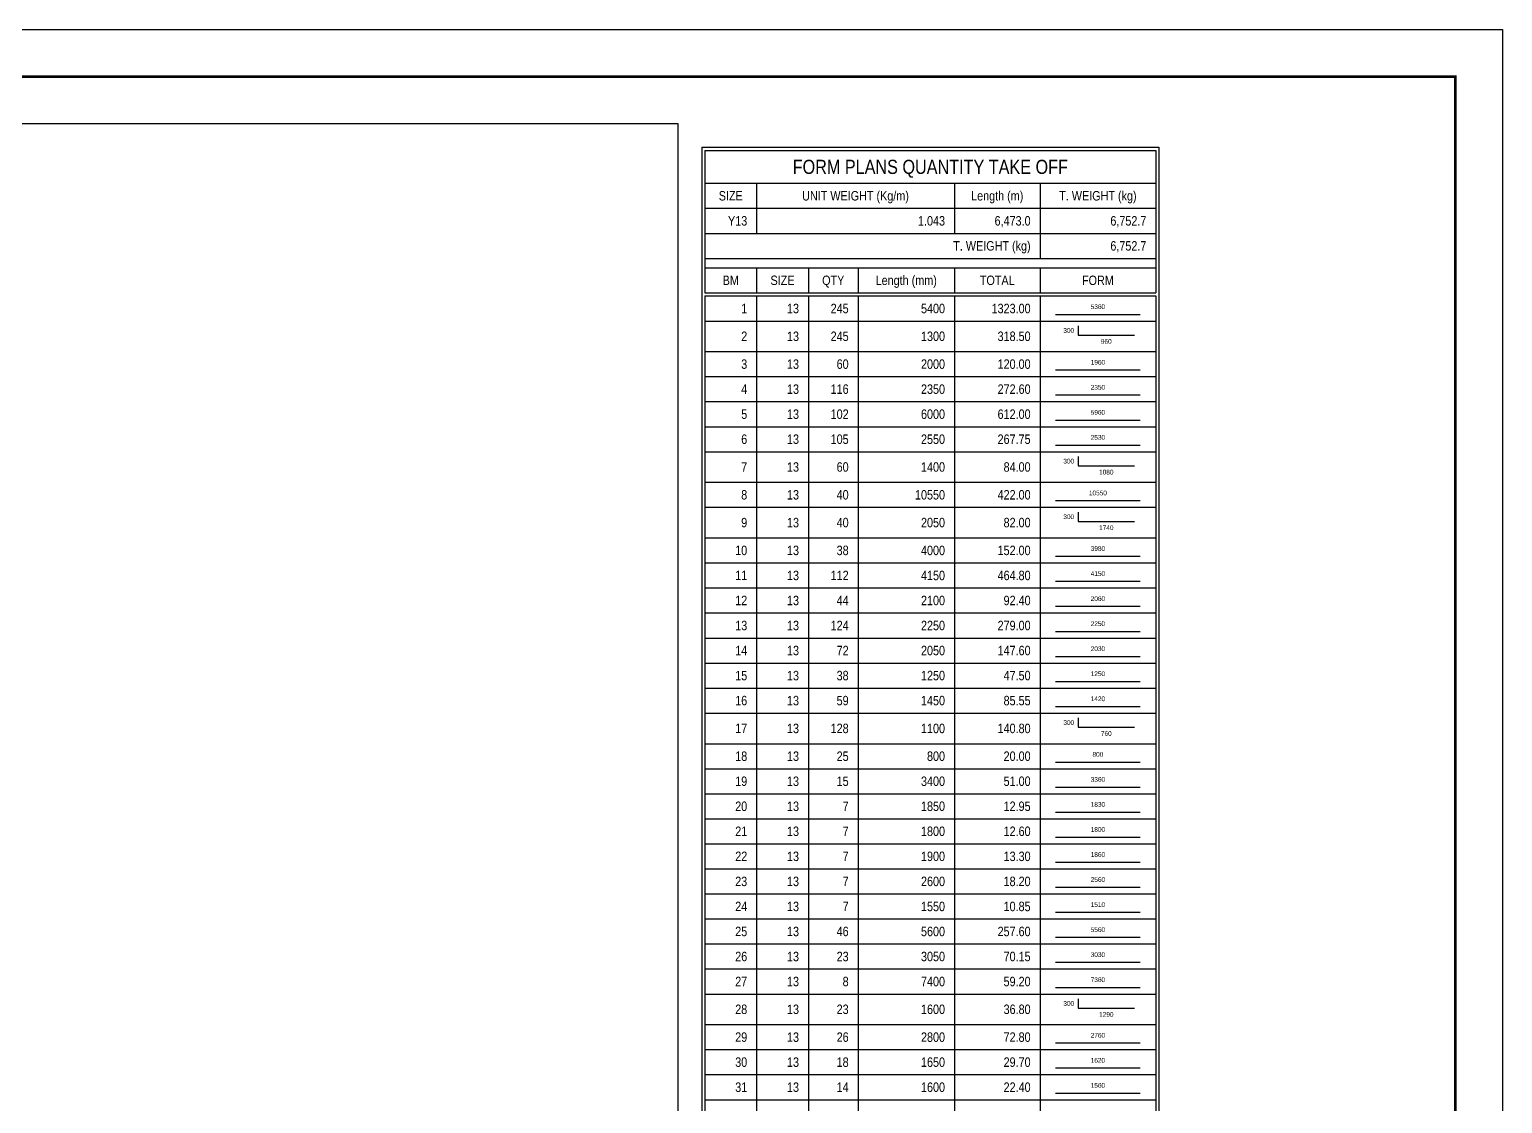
# Model space of a CAD drawing. Extents: x 0 to 206258, y -403073 to 0.
# Drawn here: x 180321 to 195955, y -23042 to -11647 of the extents above; entities that cross this region are included whole.
import ezdxf
from ezdxf.enums import TextEntityAlignment as Align

# ---------------------------------------------------------------- set-up
doc = ezdxf.new("R2010")
doc.units = 0
doc.header["$LTSCALE"] = 1000
for name, color, linetype in [('Quantity Table Header', 1, 'Continuous'), ('Quantity Table Title', 1, 'Continuous'), ('Section Small Text', 5, 'Continuous'), ('SHEETSUMMARY-50', 1, 'Continuous'), ('SheetView', 40, 'Continuous'), ('SheetViewOut', 231, 'Continuous')]:
    doc.layers.add(name, color=color, linetype=linetype)
for name, color, linetype, true_color in [('Quantity Table Line', 171, 'Continuous', 0xaaaaff), ('Quantity Table Rebar Line', 112, 'Continuous', 0x00bd5e), ('Quantity Table Text', 8, 'Continuous', 0x414141)]:
    doc.layers.add(name, color=color, linetype=linetype, true_color=true_color)
doc.styles.add('Quantity Table Header', font='ARIALN.TTF', dxfattribs={"height": 100})
doc.styles.add('Quantity Table Text', font='ARIALN.TTF', dxfattribs={"height": 100})
doc.styles.add('Quantity Table Title', font='ARIALN.TTF', dxfattribs={"height": 150})
doc.styles.add('Section Small Text', font='ARIALN.TTF', dxfattribs={"height": 50})

msp = doc.modelspace()

# ---------------------------------------------------------------- linework, layer by layer
at = {"layer": 'Quantity Table Line', "transparency": 33554687}
for points in [[(187455.305, -12896.707), (192307.908, -12896.707)], [(187455.305, -12896.707), (187455.305, -29230.298)], [(187488.638, -12930.04), (192274.575, -12930.04)], [(187488.638, -12930.04), (187488.638, -13278.477)], [(192274.575, -12930.04), (192274.575, -13278.477)], [(192307.908, -12896.707), (192307.908, -29230.298)], [(187488.638, -13278.477), (192274.575, -13278.477)], [(187488.638, -13278.477), (188038.356, -13278.477)], [(187488.638, -13278.477), (187488.638, -13544.102)], [(188038.356, -13278.477), (188038.356, -13544.102)], [(188038.356, -13278.477), (190137.639, -13278.477)], [(188038.356, -13278.477), (188038.356, -13544.102)], [(190137.639, -13278.477), (190137.639, -13544.102)], [(190137.639, -13278.477), (191046.016, -13278.477)], [(190137.639, -13278.477), (190137.639, -13544.102)], [(191046.016, -13278.477), (191046.016, -13544.102)], [(191046.016, -13278.477), (192274.575, -13278.477)], [(191046.016, -13278.477), (191046.016, -13544.102)], [(192274.575, -13278.477), (192274.575, -13544.102)], [(187488.638, -13544.102), (188038.356, -13544.102)], [(187488.638, -13544.102), (188038.356, -13544.102)], [(187488.638, -13544.102), (187488.638, -13809.727)], [(188038.356, -13544.102), (190137.639, -13544.102)], [(188038.356, -13544.102), (188038.356, -13809.727)], [(188038.356, -13544.102), (190137.639, -13544.102)], [(188038.356, -13544.102), (188038.356, -13809.727)], [(190137.639, -13544.102), (191046.016, -13544.102)], [(190137.639, -13544.102), (190137.639, -13809.727)], [(190137.639, -13544.102), (191046.016, -13544.102)], [(190137.639, -13544.102), (190137.639, -13809.727)], [(191046.016, -13544.102), (192274.575, -13544.102)], [(191046.016, -13544.102), (191046.016, -13809.727)], [(191046.016, -13544.102), (192274.575, -13544.102)], [(191046.016, -13544.102), (191046.016, -13809.727)], [(192274.575, -13544.102), (192274.575, -13809.727)], [(187488.638, -13809.727), (188038.356, -13809.727)], [(187488.638, -13809.727), (191046.016, -13809.727)], [(187488.638, -13809.727), (187488.638, -14075.352)], [(188038.356, -13809.727), (190137.639, -13809.727)], [(190137.639, -13809.727), (191046.016, -13809.727)], [(191046.016, -13809.727), (192274.575, -13809.727)], [(191046.016, -13809.727), (191046.016, -14075.352)], [(191046.016, -13809.727), (192274.575, -13809.727)], [(191046.016, -13809.727), (191046.016, -14075.352)], [(192274.575, -13809.727), (192274.575, -14075.352)], [(187488.638, -14075.352), (191046.016, -14075.352)], [(187488.638, -14075.352), (192274.575, -14075.352)], [(187488.638, -14075.352), (187488.638, -14175.352)], [(187488.638, -14175.352), (192274.575, -14175.352)], [(187488.638, -14175.352), (188038.356, -14175.352)], [(187488.638, -14175.352), (187488.638, -14440.977)], [(188038.356, -14175.352), (188038.356, -14440.977)], [(188038.356, -14175.352), (188588.074, -14175.352)], [(188038.356, -14175.352), (188038.356, -14440.977)], [(188588.074, -14175.352), (188588.074, -14440.977)], [(188588.074, -14175.352), (189114.875, -14175.352)], [(188588.074, -14175.352), (188588.074, -14440.977)], [(189114.875, -14175.352), (189114.875, -14440.977)], [(189114.875, -14175.352), (190137.639, -14175.352)], [(189114.875, -14175.352), (189114.875, -14440.977)], [(190137.639, -14175.352), (190137.639, -14440.977)], [(190137.639, -14175.352), (191046.016, -14175.352)], [(190137.639, -14175.352), (190137.639, -14440.977)], [(191046.016, -14075.352), (192274.575, -14075.352)], [(191046.016, -14175.352), (191046.016, -14440.977)], [(191046.016, -14175.352), (192274.575, -14175.352)], [(191046.016, -14175.352), (191046.016, -14440.977)], [(192274.575, -14075.352), (192274.575, -14175.352)], [(192274.575, -14175.352), (192274.575, -14440.977)], [(187488.638, -14440.977), (188038.356, -14440.977)], [(187488.638, -14474.311), (188038.356, -14474.311)], [(187488.638, -14474.311), (187488.638, -14739.935)], [(188038.356, -14440.977), (188588.074, -14440.977)], [(188038.356, -14474.311), (188038.356, -14739.935)], [(188038.356, -14474.311), (188588.074, -14474.311)], [(188038.356, -14474.311), (188038.356, -14739.935)], [(188588.074, -14440.977), (189114.875, -14440.977)], [(188588.074, -14474.311), (188588.074, -14739.935)], [(188588.074, -14474.311), (189114.875, -14474.311)], [(188588.074, -14474.311), (188588.074, -14739.935)], [(189114.875, -14440.977), (190137.639, -14440.977)], [(189114.875, -14474.311), (189114.875, -14739.935)], [(189114.875, -14474.311), (190137.639, -14474.311)], [(189114.875, -14474.311), (189114.875, -14739.935)], [(190137.639, -14440.977), (191046.016, -14440.977)], [(190137.639, -14474.311), (190137.639, -14739.935)], [(190137.639, -14474.311), (191046.016, -14474.311)], [(190137.639, -14474.311), (190137.639, -14739.935)], [(191046.016, -14440.977), (192274.575, -14440.977)], [(191046.016, -14474.311), (191046.016, -14739.935)], [(191046.016, -14474.311), (192274.575, -14474.311)], [(191046.016, -14474.311), (191046.016, -14739.935)], [(192274.575, -14474.311), (192274.575, -14739.935)], [(187488.638, -14739.935), (188038.356, -14739.935)], [(187488.638, -14739.935), (188038.356, -14739.935)], [(187488.638, -14739.935), (187488.638, -15064.154)], [(188038.356, -14739.935), (188588.074, -14739.935)], [(188038.356, -14739.935), (188038.356, -15064.154)], [(188038.356, -14739.935), (188588.074, -14739.935)], [(188038.356, -14739.935), (188038.356, -15064.154)], [(188588.074, -14739.935), (189114.875, -14739.935)], [(188588.074, -14739.935), (188588.074, -15064.154)], [(188588.074, -14739.935), (189114.875, -14739.935)], [(188588.074, -14739.935), (188588.074, -15064.154)], [(189114.875, -14739.935), (190137.639, -14739.935)], [(189114.875, -14739.935), (189114.875, -15064.154)], [(189114.875, -14739.935), (190137.639, -14739.935)], [(189114.875, -14739.935), (189114.875, -15064.154)], [(190137.639, -14739.935), (191046.016, -14739.935)], [(190137.639, -14739.935), (190137.639, -15064.154)], [(190137.639, -14739.935), (191046.016, -14739.935)], [(190137.639, -14739.935), (190137.639, -15064.154)], [(191046.016, -14739.935), (192274.575, -14739.935)], [(191046.016, -14739.935), (191046.016, -15064.154)], [(191046.016, -14739.935), (192274.575, -14739.935)], [(191046.016, -14739.935), (191046.016, -15064.154)], [(192274.575, -14739.935), (192274.575, -15064.154)], [(187488.638, -15064.154), (188038.356, -15064.154)], [(187488.638, -15064.154), (188038.356, -15064.154)], [(187488.638, -15064.154), (187488.638, -15329.779)], [(188038.356, -15064.154), (188588.074, -15064.154)], [(188038.356, -15064.154), (188038.356, -15329.779)], [(188038.356, -15064.154), (188588.074, -15064.154)], [(188038.356, -15064.154), (188038.356, -15329.779)], [(188588.074, -15064.154), (189114.875, -15064.154)], [(188588.074, -15064.154), (188588.074, -15329.779)], [(188588.074, -15064.154), (189114.875, -15064.154)], [(188588.074, -15064.154), (188588.074, -15329.779)], [(189114.875, -15064.154), (190137.639, -15064.154)], [(189114.875, -15064.154), (189114.875, -15329.779)], [(189114.875, -15064.154), (190137.639, -15064.154)], [(189114.875, -15064.154), (189114.875, -15329.779)], [(190137.639, -15064.154), (191046.016, -15064.154)], [(190137.639, -15064.154), (190137.639, -15329.779)], [(190137.639, -15064.154), (191046.016, -15064.154)], [(190137.639, -15064.154), (190137.639, -15329.779)], [(191046.016, -15064.154), (192274.575, -15064.154)], [(191046.016, -15064.154), (191046.016, -15329.779)], [(191046.016, -15064.154), (192274.575, -15064.154)], [(191046.016, -15064.154), (191046.016, -15329.779)], [(192274.575, -15064.154), (192274.575, -15329.779)], [(187488.638, -15329.779), (188038.356, -15329.779)], [(187488.638, -15329.779), (188038.356, -15329.779)], [(187488.638, -15329.779), (187488.638, -15595.404)], [(188038.356, -15329.779), (188588.074, -15329.779)], [(188038.356, -15329.779), (188038.356, -15595.404)], [(188038.356, -15329.779), (188588.074, -15329.779)], [(188038.356, -15329.779), (188038.356, -15595.404)], [(188588.074, -15329.779), (189114.875, -15329.779)], [(188588.074, -15329.779), (188588.074, -15595.404)], [(188588.074, -15329.779), (189114.875, -15329.779)], [(188588.074, -15329.779), (188588.074, -15595.404)], [(189114.875, -15329.779), (190137.639, -15329.779)], [(189114.875, -15329.779), (189114.875, -15595.404)], [(189114.875, -15329.779), (190137.639, -15329.779)], [(189114.875, -15329.779), (189114.875, -15595.404)], [(190137.639, -15329.779), (191046.016, -15329.779)], [(190137.639, -15329.779), (190137.639, -15595.404)], [(190137.639, -15329.779), (191046.016, -15329.779)], [(190137.639, -15329.779), (190137.639, -15595.404)], [(191046.016, -15329.779), (192274.575, -15329.779)], [(191046.016, -15329.779), (191046.016, -15595.404)], [(191046.016, -15329.779), (192274.575, -15329.779)], [(191046.016, -15329.779), (191046.016, -15595.404)], [(192274.575, -15329.779), (192274.575, -15595.404)], [(187488.638, -15595.404), (188038.356, -15595.404)], [(187488.638, -15595.404), (188038.356, -15595.404)], [(187488.638, -15595.404), (187488.638, -15861.029)], [(188038.356, -15595.404), (188588.074, -15595.404)], [(188038.356, -15595.404), (188038.356, -15861.029)], [(188038.356, -15595.404), (188588.074, -15595.404)], [(188038.356, -15595.404), (188038.356, -15861.029)], [(188588.074, -15595.404), (189114.875, -15595.404)], [(188588.074, -15595.404), (188588.074, -15861.029)], [(188588.074, -15595.404), (189114.875, -15595.404)], [(188588.074, -15595.404), (188588.074, -15861.029)], [(189114.875, -15595.404), (190137.639, -15595.404)], [(189114.875, -15595.404), (189114.875, -15861.029)], [(189114.875, -15595.404), (190137.639, -15595.404)], [(189114.875, -15595.404), (189114.875, -15861.029)], [(190137.639, -15595.404), (191046.016, -15595.404)], [(190137.639, -15595.404), (190137.639, -15861.029)], [(190137.639, -15595.404), (191046.016, -15595.404)], [(190137.639, -15595.404), (190137.639, -15861.029)], [(191046.016, -15595.404), (192274.575, -15595.404)], [(191046.016, -15595.404), (191046.016, -15861.029)], [(191046.016, -15595.404), (192274.575, -15595.404)], [(191046.016, -15595.404), (191046.016, -15861.029)], [(192274.575, -15595.404), (192274.575, -15861.029)], [(187488.638, -15861.029), (188038.356, -15861.029)], [(187488.638, -15861.029), (188038.356, -15861.029)], [(187488.638, -15861.029), (187488.638, -16126.654)], [(188038.356, -15861.029), (188588.074, -15861.029)], [(188038.356, -15861.029), (188038.356, -16126.654)], [(188038.356, -15861.029), (188588.074, -15861.029)], [(188038.356, -15861.029), (188038.356, -16126.654)], [(188588.074, -15861.029), (189114.875, -15861.029)], [(188588.074, -15861.029), (188588.074, -16126.654)], [(188588.074, -15861.029), (189114.875, -15861.029)], [(188588.074, -15861.029), (188588.074, -16126.654)], [(189114.875, -15861.029), (190137.639, -15861.029)], [(189114.875, -15861.029), (189114.875, -16126.654)], [(189114.875, -15861.029), (190137.639, -15861.029)], [(189114.875, -15861.029), (189114.875, -16126.654)], [(190137.639, -15861.029), (191046.016, -15861.029)], [(190137.639, -15861.029), (190137.639, -16126.654)], [(190137.639, -15861.029), (191046.016, -15861.029)], [(190137.639, -15861.029), (190137.639, -16126.654)], [(191046.016, -15861.029), (192274.575, -15861.029)], [(191046.016, -15861.029), (191046.016, -16126.654)], [(191046.016, -15861.029), (192274.575, -15861.029)], [(191046.016, -15861.029), (191046.016, -16126.654)], [(192274.575, -15861.029), (192274.575, -16126.654)], [(187488.638, -16126.654), (188038.356, -16126.654)], [(187488.638, -16126.654), (188038.356, -16126.654)], [(187488.638, -16126.654), (187488.638, -16450.873)], [(188038.356, -16126.654), (188588.074, -16126.654)], [(188038.356, -16126.654), (188038.356, -16450.873)], [(188038.356, -16126.654), (188588.074, -16126.654)], [(188038.356, -16126.654), (188038.356, -16450.873)], [(188588.074, -16126.654), (189114.875, -16126.654)], [(188588.074, -16126.654), (188588.074, -16450.873)], [(188588.074, -16126.654), (189114.875, -16126.654)], [(188588.074, -16126.654), (188588.074, -16450.873)], [(189114.875, -16126.654), (190137.639, -16126.654)], [(189114.875, -16126.654), (189114.875, -16450.873)], [(189114.875, -16126.654), (190137.639, -16126.654)], [(189114.875, -16126.654), (189114.875, -16450.873)], [(190137.639, -16126.654), (191046.016, -16126.654)], [(190137.639, -16126.654), (190137.639, -16450.873)], [(190137.639, -16126.654), (191046.016, -16126.654)], [(190137.639, -16126.654), (190137.639, -16450.873)], [(191046.016, -16126.654), (192274.575, -16126.654)], [(191046.016, -16126.654), (191046.016, -16450.873)], [(191046.016, -16126.654), (192274.575, -16126.654)], [(191046.016, -16126.654), (191046.016, -16450.873)], [(192274.575, -16126.654), (192274.575, -16450.873)], [(187488.638, -16450.873), (188038.356, -16450.873)], [(187488.638, -16450.873), (188038.356, -16450.873)], [(187488.638, -16450.873), (187488.638, -16716.498)], [(188038.356, -16450.873), (188588.074, -16450.873)], [(188038.356, -16450.873), (188038.356, -16716.498)], [(188038.356, -16450.873), (188588.074, -16450.873)], [(188038.356, -16450.873), (188038.356, -16716.498)], [(188588.074, -16450.873), (189114.875, -16450.873)], [(188588.074, -16450.873), (188588.074, -16716.498)], [(188588.074, -16450.873), (189114.875, -16450.873)], [(188588.074, -16450.873), (188588.074, -16716.498)], [(189114.875, -16450.873), (190137.639, -16450.873)], [(189114.875, -16450.873), (189114.875, -16716.498)], [(189114.875, -16450.873), (190137.639, -16450.873)], [(189114.875, -16450.873), (189114.875, -16716.498)], [(190137.639, -16450.873), (191046.016, -16450.873)], [(190137.639, -16450.873), (190137.639, -16716.498)], [(190137.639, -16450.873), (191046.016, -16450.873)], [(190137.639, -16450.873), (190137.639, -16716.498)], [(191046.016, -16450.873), (192274.575, -16450.873)], [(191046.016, -16450.873), (191046.016, -16716.498)], [(191046.016, -16450.873), (192274.575, -16450.873)], [(191046.016, -16450.873), (191046.016, -16716.498)], [(192274.575, -16450.873), (192274.575, -16716.498)], [(187488.638, -16716.498), (188038.356, -16716.498)], [(187488.638, -16716.498), (188038.356, -16716.498)], [(187488.638, -16716.498), (187488.638, -17040.716)], [(188038.356, -16716.498), (188588.074, -16716.498)], [(188038.356, -16716.498), (188038.356, -17040.716)], [(188038.356, -16716.498), (188588.074, -16716.498)], [(188038.356, -16716.498), (188038.356, -17040.716)], [(188588.074, -16716.498), (189114.875, -16716.498)], [(188588.074, -16716.498), (188588.074, -17040.716)], [(188588.074, -16716.498), (189114.875, -16716.498)], [(188588.074, -16716.498), (188588.074, -17040.716)], [(189114.875, -16716.498), (190137.639, -16716.498)], [(189114.875, -16716.498), (189114.875, -17040.716)], [(189114.875, -16716.498), (190137.639, -16716.498)], [(189114.875, -16716.498), (189114.875, -17040.716)], [(190137.639, -16716.498), (191046.016, -16716.498)], [(190137.639, -16716.498), (190137.639, -17040.716)], [(190137.639, -16716.498), (191046.016, -16716.498)], [(190137.639, -16716.498), (190137.639, -17040.716)], [(191046.016, -16716.498), (192274.575, -16716.498)], [(191046.016, -16716.498), (191046.016, -17040.716)], [(191046.016, -16716.498), (192274.575, -16716.498)], [(191046.016, -16716.498), (191046.016, -17040.716)], [(192274.575, -16716.498), (192274.575, -17040.716)], [(187488.638, -17040.716), (188038.356, -17040.716)], [(187488.638, -17040.716), (188038.356, -17040.716)], [(187488.638, -17040.716), (187488.638, -17306.341)], [(188038.356, -17040.716), (188588.074, -17040.716)], [(188038.356, -17040.716), (188038.356, -17306.341)], [(188038.356, -17040.716), (188588.074, -17040.716)], [(188038.356, -17040.716), (188038.356, -17306.341)], [(188588.074, -17040.716), (189114.875, -17040.716)], [(188588.074, -17040.716), (188588.074, -17306.341)], [(188588.074, -17040.716), (189114.875, -17040.716)], [(188588.074, -17040.716), (188588.074, -17306.341)], [(189114.875, -17040.716), (190137.639, -17040.716)], [(189114.875, -17040.716), (189114.875, -17306.341)], [(189114.875, -17040.716), (190137.639, -17040.716)], [(189114.875, -17040.716), (189114.875, -17306.341)], [(190137.639, -17040.716), (191046.016, -17040.716)], [(190137.639, -17040.716), (190137.639, -17306.341)], [(190137.639, -17040.716), (191046.016, -17040.716)], [(190137.639, -17040.716), (190137.639, -17306.341)], [(191046.016, -17040.716), (192274.575, -17040.716)], [(191046.016, -17040.716), (191046.016, -17306.341)], [(191046.016, -17040.716), (192274.575, -17040.716)], [(191046.016, -17040.716), (191046.016, -17306.341)], [(192274.575, -17040.716), (192274.575, -17306.341)], [(187488.638, -17306.341), (188038.356, -17306.341)], [(187488.638, -17306.341), (188038.356, -17306.341)], [(187488.638, -17306.341), (187488.638, -17571.966)], [(188038.356, -17306.341), (188588.074, -17306.341)], [(188038.356, -17306.341), (188038.356, -17571.966)], [(188038.356, -17306.341), (188588.074, -17306.341)], [(188038.356, -17306.341), (188038.356, -17571.966)], [(188588.074, -17306.341), (189114.875, -17306.341)], [(188588.074, -17306.341), (188588.074, -17571.966)], [(188588.074, -17306.341), (189114.875, -17306.341)], [(188588.074, -17306.341), (188588.074, -17571.966)], [(189114.875, -17306.341), (190137.639, -17306.341)], [(189114.875, -17306.341), (189114.875, -17571.966)], [(189114.875, -17306.341), (190137.639, -17306.341)], [(189114.875, -17306.341), (189114.875, -17571.966)], [(190137.639, -17306.341), (191046.016, -17306.341)], [(190137.639, -17306.341), (190137.639, -17571.966)], [(190137.639, -17306.341), (191046.016, -17306.341)], [(190137.639, -17306.341), (190137.639, -17571.966)], [(191046.016, -17306.341), (192274.575, -17306.341)], [(191046.016, -17306.341), (191046.016, -17571.966)], [(191046.016, -17306.341), (192274.575, -17306.341)], [(191046.016, -17306.341), (191046.016, -17571.966)], [(192274.575, -17306.341), (192274.575, -17571.966)], [(187488.638, -17571.966), (188038.356, -17571.966)], [(187488.638, -17571.966), (188038.356, -17571.966)], [(187488.638, -17571.966), (187488.638, -17837.591)], [(188038.356, -17571.966), (188588.074, -17571.966)], [(188038.356, -17571.966), (188038.356, -17837.591)], [(188038.356, -17571.966), (188588.074, -17571.966)], [(188038.356, -17571.966), (188038.356, -17837.591)], [(188588.074, -17571.966), (189114.875, -17571.966)], [(188588.074, -17571.966), (188588.074, -17837.591)], [(188588.074, -17571.966), (189114.875, -17571.966)], [(188588.074, -17571.966), (188588.074, -17837.591)], [(189114.875, -17571.966), (190137.639, -17571.966)], [(189114.875, -17571.966), (189114.875, -17837.591)], [(189114.875, -17571.966), (190137.639, -17571.966)], [(189114.875, -17571.966), (189114.875, -17837.591)], [(190137.639, -17571.966), (191046.016, -17571.966)], [(190137.639, -17571.966), (190137.639, -17837.591)], [(190137.639, -17571.966), (191046.016, -17571.966)], [(190137.639, -17571.966), (190137.639, -17837.591)], [(191046.016, -17571.966), (192274.575, -17571.966)], [(191046.016, -17571.966), (191046.016, -17837.591)], [(191046.016, -17571.966), (192274.575, -17571.966)], [(191046.016, -17571.966), (191046.016, -17837.591)], [(192274.575, -17571.966), (192274.575, -17837.591)], [(187488.638, -17837.591), (188038.356, -17837.591)], [(187488.638, -17837.591), (188038.356, -17837.591)], [(187488.638, -17837.591), (187488.638, -18103.216)], [(188038.356, -17837.591), (188588.074, -17837.591)], [(188038.356, -17837.591), (188038.356, -18103.216)], [(188038.356, -17837.591), (188588.074, -17837.591)], [(188038.356, -17837.591), (188038.356, -18103.216)], [(188588.074, -17837.591), (189114.875, -17837.591)], [(188588.074, -17837.591), (188588.074, -18103.216)], [(188588.074, -17837.591), (189114.875, -17837.591)], [(188588.074, -17837.591), (188588.074, -18103.216)], [(189114.875, -17837.591), (190137.639, -17837.591)], [(189114.875, -17837.591), (189114.875, -18103.216)], [(189114.875, -17837.591), (190137.639, -17837.591)], [(189114.875, -17837.591), (189114.875, -18103.216)], [(190137.639, -17837.591), (191046.016, -17837.591)], [(190137.639, -17837.591), (190137.639, -18103.216)], [(190137.639, -17837.591), (191046.016, -17837.591)], [(190137.639, -17837.591), (190137.639, -18103.216)], [(191046.016, -17837.591), (192274.575, -17837.591)], [(191046.016, -17837.591), (191046.016, -18103.216)], [(191046.016, -17837.591), (192274.575, -17837.591)], [(191046.016, -17837.591), (191046.016, -18103.216)], [(192274.575, -17837.591), (192274.575, -18103.216)], [(187488.638, -18103.216), (188038.356, -18103.216)], [(187488.638, -18103.216), (188038.356, -18103.216)], [(187488.638, -18103.216), (187488.638, -18368.841)], [(188038.356, -18103.216), (188588.074, -18103.216)], [(188038.356, -18103.216), (188038.356, -18368.841)], [(188038.356, -18103.216), (188588.074, -18103.216)], [(188038.356, -18103.216), (188038.356, -18368.841)], [(188588.074, -18103.216), (189114.875, -18103.216)], [(188588.074, -18103.216), (188588.074, -18368.841)], [(188588.074, -18103.216), (189114.875, -18103.216)], [(188588.074, -18103.216), (188588.074, -18368.841)], [(189114.875, -18103.216), (190137.639, -18103.216)], [(189114.875, -18103.216), (189114.875, -18368.841)], [(189114.875, -18103.216), (190137.639, -18103.216)], [(189114.875, -18103.216), (189114.875, -18368.841)], [(190137.639, -18103.216), (191046.016, -18103.216)], [(190137.639, -18103.216), (190137.639, -18368.841)], [(190137.639, -18103.216), (191046.016, -18103.216)], [(190137.639, -18103.216), (190137.639, -18368.841)], [(191046.016, -18103.216), (192274.575, -18103.216)], [(191046.016, -18103.216), (191046.016, -18368.841)], [(191046.016, -18103.216), (192274.575, -18103.216)], [(191046.016, -18103.216), (191046.016, -18368.841)], [(192274.575, -18103.216), (192274.575, -18368.841)], [(187488.638, -18368.841), (188038.356, -18368.841)], [(187488.638, -18368.841), (188038.356, -18368.841)], [(187488.638, -18368.841), (187488.638, -18634.466)], [(188038.356, -18368.841), (188588.074, -18368.841)], [(188038.356, -18368.841), (188038.356, -18634.466)], [(188038.356, -18368.841), (188588.074, -18368.841)], [(188038.356, -18368.841), (188038.356, -18634.466)], [(188588.074, -18368.841), (189114.875, -18368.841)], [(188588.074, -18368.841), (188588.074, -18634.466)], [(188588.074, -18368.841), (189114.875, -18368.841)], [(188588.074, -18368.841), (188588.074, -18634.466)], [(189114.875, -18368.841), (190137.639, -18368.841)], [(189114.875, -18368.841), (189114.875, -18634.466)], [(189114.875, -18368.841), (190137.639, -18368.841)], [(189114.875, -18368.841), (189114.875, -18634.466)], [(190137.639, -18368.841), (191046.016, -18368.841)], [(190137.639, -18368.841), (190137.639, -18634.466)], [(190137.639, -18368.841), (191046.016, -18368.841)], [(190137.639, -18368.841), (190137.639, -18634.466)], [(191046.016, -18368.841), (192274.575, -18368.841)], [(191046.016, -18368.841), (191046.016, -18634.466)], [(191046.016, -18368.841), (192274.575, -18368.841)], [(191046.016, -18368.841), (191046.016, -18634.466)], [(192274.575, -18368.841), (192274.575, -18634.466)], [(187488.638, -18634.466), (188038.356, -18634.466)], [(187488.638, -18634.466), (188038.356, -18634.466)], [(187488.638, -18634.466), (187488.638, -18900.091)], [(188038.356, -18634.466), (188588.074, -18634.466)], [(188038.356, -18634.466), (188038.356, -18900.091)], [(188038.356, -18634.466), (188588.074, -18634.466)], [(188038.356, -18634.466), (188038.356, -18900.091)], [(188588.074, -18634.466), (189114.875, -18634.466)], [(188588.074, -18634.466), (188588.074, -18900.091)], [(188588.074, -18634.466), (189114.875, -18634.466)], [(188588.074, -18634.466), (188588.074, -18900.091)], [(189114.875, -18634.466), (190137.639, -18634.466)], [(189114.875, -18634.466), (189114.875, -18900.091)], [(189114.875, -18634.466), (190137.639, -18634.466)], [(189114.875, -18634.466), (189114.875, -18900.091)], [(190137.639, -18634.466), (191046.016, -18634.466)], [(190137.639, -18634.466), (190137.639, -18900.091)], [(190137.639, -18634.466), (191046.016, -18634.466)], [(190137.639, -18634.466), (190137.639, -18900.091)], [(191046.016, -18634.466), (192274.575, -18634.466)], [(191046.016, -18634.466), (191046.016, -18900.091)], [(191046.016, -18634.466), (192274.575, -18634.466)], [(191046.016, -18634.466), (191046.016, -18900.091)], [(192274.575, -18634.466), (192274.575, -18900.091)], [(187488.638, -18900.091), (188038.356, -18900.091)], [(187488.638, -18900.091), (188038.356, -18900.091)], [(187488.638, -18900.091), (187488.638, -19224.31)], [(188038.356, -18900.091), (188588.074, -18900.091)], [(188038.356, -18900.091), (188038.356, -19224.31)], [(188038.356, -18900.091), (188588.074, -18900.091)], [(188038.356, -18900.091), (188038.356, -19224.31)], [(188588.074, -18900.091), (189114.875, -18900.091)], [(188588.074, -18900.091), (188588.074, -19224.31)], [(188588.074, -18900.091), (189114.875, -18900.091)], [(188588.074, -18900.091), (188588.074, -19224.31)], [(189114.875, -18900.091), (190137.639, -18900.091)], [(189114.875, -18900.091), (189114.875, -19224.31)], [(189114.875, -18900.091), (190137.639, -18900.091)], [(189114.875, -18900.091), (189114.875, -19224.31)], [(190137.639, -18900.091), (191046.016, -18900.091)], [(190137.639, -18900.091), (190137.639, -19224.31)], [(190137.639, -18900.091), (191046.016, -18900.091)], [(190137.639, -18900.091), (190137.639, -19224.31)], [(191046.016, -18900.091), (192274.575, -18900.091)], [(191046.016, -18900.091), (191046.016, -19224.31)], [(191046.016, -18900.091), (192274.575, -18900.091)], [(191046.016, -18900.091), (191046.016, -19224.31)], [(192274.575, -18900.091), (192274.575, -19224.31)], [(187488.638, -19224.31), (188038.356, -19224.31)], [(187488.638, -19224.31), (188038.356, -19224.31)], [(187488.638, -19224.31), (187488.638, -19489.935)], [(188038.356, -19224.31), (188588.074, -19224.31)], [(188038.356, -19224.31), (188038.356, -19489.935)], [(188038.356, -19224.31), (188588.074, -19224.31)], [(188038.356, -19224.31), (188038.356, -19489.935)], [(188588.074, -19224.31), (189114.875, -19224.31)], [(188588.074, -19224.31), (188588.074, -19489.935)], [(188588.074, -19224.31), (189114.875, -19224.31)], [(188588.074, -19224.31), (188588.074, -19489.935)], [(189114.875, -19224.31), (190137.639, -19224.31)], [(189114.875, -19224.31), (189114.875, -19489.935)], [(189114.875, -19224.31), (190137.639, -19224.31)], [(189114.875, -19224.31), (189114.875, -19489.935)], [(190137.639, -19224.31), (191046.016, -19224.31)], [(190137.639, -19224.31), (190137.639, -19489.935)], [(190137.639, -19224.31), (191046.016, -19224.31)], [(190137.639, -19224.31), (190137.639, -19489.935)], [(191046.016, -19224.31), (192274.575, -19224.31)], [(191046.016, -19224.31), (191046.016, -19489.935)], [(191046.016, -19224.31), (192274.575, -19224.31)], [(191046.016, -19224.31), (191046.016, -19489.935)], [(192274.575, -19224.31), (192274.575, -19489.935)], [(187488.638, -19489.935), (188038.356, -19489.935)], [(187488.638, -19489.935), (188038.356, -19489.935)], [(187488.638, -19489.935), (187488.638, -19755.56)], [(188038.356, -19489.935), (188588.074, -19489.935)], [(188038.356, -19489.935), (188038.356, -19755.56)], [(188038.356, -19489.935), (188588.074, -19489.935)], [(188038.356, -19489.935), (188038.356, -19755.56)], [(188588.074, -19489.935), (189114.875, -19489.935)], [(188588.074, -19489.935), (188588.074, -19755.56)], [(188588.074, -19489.935), (189114.875, -19489.935)], [(188588.074, -19489.935), (188588.074, -19755.56)], [(189114.875, -19489.935), (190137.639, -19489.935)], [(189114.875, -19489.935), (189114.875, -19755.56)], [(189114.875, -19489.935), (190137.639, -19489.935)], [(189114.875, -19489.935), (189114.875, -19755.56)], [(190137.639, -19489.935), (191046.016, -19489.935)], [(190137.639, -19489.935), (190137.639, -19755.56)], [(190137.639, -19489.935), (191046.016, -19489.935)], [(190137.639, -19489.935), (190137.639, -19755.56)], [(191046.016, -19489.935), (192274.575, -19489.935)], [(191046.016, -19489.935), (191046.016, -19755.56)], [(191046.016, -19489.935), (192274.575, -19489.935)], [(191046.016, -19489.935), (191046.016, -19755.56)], [(192274.575, -19489.935), (192274.575, -19755.56)], [(187488.638, -19755.56), (188038.356, -19755.56)], [(187488.638, -19755.56), (188038.356, -19755.56)], [(187488.638, -19755.56), (187488.638, -20021.185)], [(188038.356, -19755.56), (188588.074, -19755.56)], [(188038.356, -19755.56), (188038.356, -20021.185)], [(188038.356, -19755.56), (188588.074, -19755.56)], [(188038.356, -19755.56), (188038.356, -20021.185)], [(188588.074, -19755.56), (189114.875, -19755.56)], [(188588.074, -19755.56), (188588.074, -20021.185)], [(188588.074, -19755.56), (189114.875, -19755.56)], [(188588.074, -19755.56), (188588.074, -20021.185)], [(189114.875, -19755.56), (190137.639, -19755.56)], [(189114.875, -19755.56), (189114.875, -20021.185)], [(189114.875, -19755.56), (190137.639, -19755.56)], [(189114.875, -19755.56), (189114.875, -20021.185)], [(190137.639, -19755.56), (191046.016, -19755.56)], [(190137.639, -19755.56), (190137.639, -20021.185)], [(190137.639, -19755.56), (191046.016, -19755.56)], [(190137.639, -19755.56), (190137.639, -20021.185)], [(191046.016, -19755.56), (192274.575, -19755.56)], [(191046.016, -19755.56), (191046.016, -20021.185)], [(191046.016, -19755.56), (192274.575, -19755.56)], [(191046.016, -19755.56), (191046.016, -20021.185)], [(192274.575, -19755.56), (192274.575, -20021.185)], [(187488.638, -20021.185), (188038.356, -20021.185)], [(187488.638, -20021.185), (188038.356, -20021.185)], [(187488.638, -20021.185), (187488.638, -20286.81)], [(188038.356, -20021.185), (188588.074, -20021.185)], [(188038.356, -20021.185), (188038.356, -20286.81)], [(188038.356, -20021.185), (188588.074, -20021.185)], [(188038.356, -20021.185), (188038.356, -20286.81)], [(188588.074, -20021.185), (189114.875, -20021.185)], [(188588.074, -20021.185), (188588.074, -20286.81)], [(188588.074, -20021.185), (189114.875, -20021.185)], [(188588.074, -20021.185), (188588.074, -20286.81)], [(189114.875, -20021.185), (190137.639, -20021.185)], [(189114.875, -20021.185), (189114.875, -20286.81)], [(189114.875, -20021.185), (190137.639, -20021.185)], [(189114.875, -20021.185), (189114.875, -20286.81)], [(190137.639, -20021.185), (191046.016, -20021.185)], [(190137.639, -20021.185), (190137.639, -20286.81)], [(190137.639, -20021.185), (191046.016, -20021.185)], [(190137.639, -20021.185), (190137.639, -20286.81)], [(191046.016, -20021.185), (192274.575, -20021.185)], [(191046.016, -20021.185), (191046.016, -20286.81)], [(191046.016, -20021.185), (192274.575, -20021.185)], [(191046.016, -20021.185), (191046.016, -20286.81)], [(192274.575, -20021.185), (192274.575, -20286.81)], [(187488.638, -20286.81), (188038.356, -20286.81)], [(187488.638, -20286.81), (188038.356, -20286.81)], [(187488.638, -20286.81), (187488.638, -20552.435)], [(188038.356, -20286.81), (188588.074, -20286.81)], [(188038.356, -20286.81), (188038.356, -20552.435)], [(188038.356, -20286.81), (188588.074, -20286.81)], [(188038.356, -20286.81), (188038.356, -20552.435)], [(188588.074, -20286.81), (189114.875, -20286.81)], [(188588.074, -20286.81), (188588.074, -20552.435)], [(188588.074, -20286.81), (189114.875, -20286.81)], [(188588.074, -20286.81), (188588.074, -20552.435)], [(189114.875, -20286.81), (190137.639, -20286.81)], [(189114.875, -20286.81), (189114.875, -20552.435)], [(189114.875, -20286.81), (190137.639, -20286.81)], [(189114.875, -20286.81), (189114.875, -20552.435)], [(190137.639, -20286.81), (191046.016, -20286.81)], [(190137.639, -20286.81), (190137.639, -20552.435)], [(190137.639, -20286.81), (191046.016, -20286.81)], [(190137.639, -20286.81), (190137.639, -20552.435)], [(191046.016, -20286.81), (192274.575, -20286.81)], [(191046.016, -20286.81), (191046.016, -20552.435)], [(191046.016, -20286.81), (192274.575, -20286.81)], [(191046.016, -20286.81), (191046.016, -20552.435)], [(192274.575, -20286.81), (192274.575, -20552.435)], [(187488.638, -20552.435), (188038.356, -20552.435)], [(187488.638, -20552.435), (188038.356, -20552.435)], [(187488.638, -20552.435), (187488.638, -20818.06)], [(188038.356, -20552.435), (188588.074, -20552.435)], [(188038.356, -20552.435), (188038.356, -20818.06)], [(188038.356, -20552.435), (188588.074, -20552.435)], [(188038.356, -20552.435), (188038.356, -20818.06)], [(188588.074, -20552.435), (189114.875, -20552.435)], [(188588.074, -20552.435), (188588.074, -20818.06)], [(188588.074, -20552.435), (189114.875, -20552.435)], [(188588.074, -20552.435), (188588.074, -20818.06)], [(189114.875, -20552.435), (190137.639, -20552.435)], [(189114.875, -20552.435), (189114.875, -20818.06)], [(189114.875, -20552.435), (190137.639, -20552.435)], [(189114.875, -20552.435), (189114.875, -20818.06)], [(190137.639, -20552.435), (191046.016, -20552.435)], [(190137.639, -20552.435), (190137.639, -20818.06)], [(190137.639, -20552.435), (191046.016, -20552.435)], [(190137.639, -20552.435), (190137.639, -20818.06)], [(191046.016, -20552.435), (192274.575, -20552.435)], [(191046.016, -20552.435), (191046.016, -20818.06)], [(191046.016, -20552.435), (192274.575, -20552.435)], [(191046.016, -20552.435), (191046.016, -20818.06)], [(192274.575, -20552.435), (192274.575, -20818.06)], [(187488.638, -20818.06), (188038.356, -20818.06)], [(187488.638, -20818.06), (188038.356, -20818.06)], [(187488.638, -20818.06), (187488.638, -21083.684)], [(188038.356, -20818.06), (188588.074, -20818.06)], [(188038.356, -20818.06), (188038.356, -21083.684)], [(188038.356, -20818.06), (188588.074, -20818.06)], [(188038.356, -20818.06), (188038.356, -21083.684)], [(188588.074, -20818.06), (189114.875, -20818.06)], [(188588.074, -20818.06), (188588.074, -21083.684)], [(188588.074, -20818.06), (189114.875, -20818.06)], [(188588.074, -20818.06), (188588.074, -21083.684)], [(189114.875, -20818.06), (190137.639, -20818.06)], [(189114.875, -20818.06), (189114.875, -21083.684)], [(189114.875, -20818.06), (190137.639, -20818.06)], [(189114.875, -20818.06), (189114.875, -21083.684)], [(190137.639, -20818.06), (191046.016, -20818.06)], [(190137.639, -20818.06), (190137.639, -21083.684)], [(190137.639, -20818.06), (191046.016, -20818.06)], [(190137.639, -20818.06), (190137.639, -21083.684)], [(191046.016, -20818.06), (192274.575, -20818.06)], [(191046.016, -20818.06), (191046.016, -21083.684)], [(191046.016, -20818.06), (192274.575, -20818.06)], [(191046.016, -20818.06), (191046.016, -21083.684)], [(192274.575, -20818.06), (192274.575, -21083.684)], [(187488.638, -21083.684), (188038.356, -21083.684)], [(187488.638, -21083.684), (188038.356, -21083.684)], [(187488.638, -21083.684), (187488.638, -21349.309)], [(188038.356, -21083.684), (188588.074, -21083.684)], [(188038.356, -21083.684), (188038.356, -21349.309)], [(188038.356, -21083.684), (188588.074, -21083.684)], [(188038.356, -21083.684), (188038.356, -21349.309)], [(188588.074, -21083.684), (189114.875, -21083.684)], [(188588.074, -21083.684), (188588.074, -21349.309)], [(188588.074, -21083.684), (189114.875, -21083.684)], [(188588.074, -21083.684), (188588.074, -21349.309)], [(189114.875, -21083.684), (190137.639, -21083.684)], [(189114.875, -21083.684), (189114.875, -21349.309)], [(189114.875, -21083.684), (190137.639, -21083.684)], [(189114.875, -21083.684), (189114.875, -21349.309)], [(190137.639, -21083.684), (191046.016, -21083.684)], [(190137.639, -21083.684), (190137.639, -21349.309)], [(190137.639, -21083.684), (191046.016, -21083.684)], [(190137.639, -21083.684), (190137.639, -21349.309)], [(191046.016, -21083.684), (192274.575, -21083.684)], [(191046.016, -21083.684), (191046.016, -21349.309)], [(191046.016, -21083.684), (192274.575, -21083.684)], [(191046.016, -21083.684), (191046.016, -21349.309)], [(192274.575, -21083.684), (192274.575, -21349.309)], [(187488.638, -21349.309), (188038.356, -21349.309)], [(187488.638, -21349.309), (188038.356, -21349.309)], [(187488.638, -21349.309), (187488.638, -21614.934)], [(188038.356, -21349.309), (188588.074, -21349.309)], [(188038.356, -21349.309), (188038.356, -21614.934)], [(188038.356, -21349.309), (188588.074, -21349.309)], [(188038.356, -21349.309), (188038.356, -21614.934)], [(188588.074, -21349.309), (189114.875, -21349.309)], [(188588.074, -21349.309), (188588.074, -21614.934)], [(188588.074, -21349.309), (189114.875, -21349.309)], [(188588.074, -21349.309), (188588.074, -21614.934)], [(189114.875, -21349.309), (190137.639, -21349.309)], [(189114.875, -21349.309), (189114.875, -21614.934)], [(189114.875, -21349.309), (190137.639, -21349.309)], [(189114.875, -21349.309), (189114.875, -21614.934)], [(190137.639, -21349.309), (191046.016, -21349.309)], [(190137.639, -21349.309), (190137.639, -21614.934)], [(190137.639, -21349.309), (191046.016, -21349.309)], [(190137.639, -21349.309), (190137.639, -21614.934)], [(191046.016, -21349.309), (192274.575, -21349.309)], [(191046.016, -21349.309), (191046.016, -21614.934)], [(191046.016, -21349.309), (192274.575, -21349.309)], [(191046.016, -21349.309), (191046.016, -21614.934)], [(192274.575, -21349.309), (192274.575, -21614.934)], [(187488.638, -21614.934), (188038.356, -21614.934)], [(187488.638, -21614.934), (188038.356, -21614.934)], [(187488.638, -21614.934), (187488.638, -21880.559)], [(188038.356, -21614.934), (188588.074, -21614.934)], [(188038.356, -21614.934), (188038.356, -21880.559)], [(188038.356, -21614.934), (188588.074, -21614.934)], [(188038.356, -21614.934), (188038.356, -21880.559)], [(188588.074, -21614.934), (189114.875, -21614.934)], [(188588.074, -21614.934), (188588.074, -21880.559)], [(188588.074, -21614.934), (189114.875, -21614.934)], [(188588.074, -21614.934), (188588.074, -21880.559)], [(189114.875, -21614.934), (190137.639, -21614.934)], [(189114.875, -21614.934), (189114.875, -21880.559)], [(189114.875, -21614.934), (190137.639, -21614.934)], [(189114.875, -21614.934), (189114.875, -21880.559)], [(190137.639, -21614.934), (191046.016, -21614.934)], [(190137.639, -21614.934), (190137.639, -21880.559)], [(190137.639, -21614.934), (191046.016, -21614.934)], [(190137.639, -21614.934), (190137.639, -21880.559)], [(191046.016, -21614.934), (192274.575, -21614.934)], [(191046.016, -21614.934), (191046.016, -21880.559)], [(191046.016, -21614.934), (192274.575, -21614.934)], [(191046.016, -21614.934), (191046.016, -21880.559)], [(192274.575, -21614.934), (192274.575, -21880.559)], [(187488.638, -21880.559), (188038.356, -21880.559)], [(187488.638, -21880.559), (188038.356, -21880.559)], [(187488.638, -21880.559), (187488.638, -22204.778)], [(188038.356, -21880.559), (188588.074, -21880.559)], [(188038.356, -21880.559), (188038.356, -22204.778)], [(188038.356, -21880.559), (188588.074, -21880.559)], [(188038.356, -21880.559), (188038.356, -22204.778)], [(188588.074, -21880.559), (189114.875, -21880.559)], [(188588.074, -21880.559), (188588.074, -22204.778)], [(188588.074, -21880.559), (189114.875, -21880.559)], [(188588.074, -21880.559), (188588.074, -22204.778)], [(189114.875, -21880.559), (190137.639, -21880.559)], [(189114.875, -21880.559), (189114.875, -22204.778)], [(189114.875, -21880.559), (190137.639, -21880.559)], [(189114.875, -21880.559), (189114.875, -22204.778)], [(190137.639, -21880.559), (191046.016, -21880.559)], [(190137.639, -21880.559), (190137.639, -22204.778)], [(190137.639, -21880.559), (191046.016, -21880.559)], [(190137.639, -21880.559), (190137.639, -22204.778)], [(191046.016, -21880.559), (192274.575, -21880.559)], [(191046.016, -21880.559), (191046.016, -22204.778)], [(191046.016, -21880.559), (192274.575, -21880.559)], [(191046.016, -21880.559), (191046.016, -22204.778)], [(192274.575, -21880.559), (192274.575, -22204.778)], [(187488.638, -22204.778), (188038.356, -22204.778)], [(187488.638, -22204.778), (188038.356, -22204.778)], [(187488.638, -22204.778), (187488.638, -22470.403)], [(188038.356, -22204.778), (188588.074, -22204.778)], [(188038.356, -22204.778), (188038.356, -22470.403)], [(188038.356, -22204.778), (188588.074, -22204.778)], [(188038.356, -22204.778), (188038.356, -22470.403)], [(188588.074, -22204.778), (189114.875, -22204.778)], [(188588.074, -22204.778), (188588.074, -22470.403)], [(188588.074, -22204.778), (189114.875, -22204.778)], [(188588.074, -22204.778), (188588.074, -22470.403)], [(189114.875, -22204.778), (190137.639, -22204.778)], [(189114.875, -22204.778), (189114.875, -22470.403)], [(189114.875, -22204.778), (190137.639, -22204.778)], [(189114.875, -22204.778), (189114.875, -22470.403)], [(190137.639, -22204.778), (191046.016, -22204.778)], [(190137.639, -22204.778), (190137.639, -22470.403)], [(190137.639, -22204.778), (191046.016, -22204.778)], [(190137.639, -22204.778), (190137.639, -22470.403)], [(191046.016, -22204.778), (192274.575, -22204.778)], [(191046.016, -22204.778), (191046.016, -22470.403)], [(191046.016, -22204.778), (192274.575, -22204.778)], [(191046.016, -22204.778), (191046.016, -22470.403)], [(192274.575, -22204.778), (192274.575, -22470.403)], [(187488.638, -22470.403), (188038.356, -22470.403)], [(187488.638, -22470.403), (188038.356, -22470.403)], [(187488.638, -22470.403), (187488.638, -22736.028)], [(188038.356, -22470.403), (188588.074, -22470.403)], [(188038.356, -22470.403), (188038.356, -22736.028)], [(188038.356, -22470.403), (188588.074, -22470.403)], [(188038.356, -22470.403), (188038.356, -22736.028)], [(188588.074, -22470.403), (189114.875, -22470.403)], [(188588.074, -22470.403), (188588.074, -22736.028)], [(188588.074, -22470.403), (189114.875, -22470.403)], [(188588.074, -22470.403), (188588.074, -22736.028)], [(189114.875, -22470.403), (190137.639, -22470.403)], [(189114.875, -22470.403), (189114.875, -22736.028)], [(189114.875, -22470.403), (190137.639, -22470.403)], [(189114.875, -22470.403), (189114.875, -22736.028)], [(190137.639, -22470.403), (191046.016, -22470.403)], [(190137.639, -22470.403), (190137.639, -22736.028)], [(190137.639, -22470.403), (191046.016, -22470.403)], [(190137.639, -22470.403), (190137.639, -22736.028)], [(191046.016, -22470.403), (192274.575, -22470.403)], [(191046.016, -22470.403), (191046.016, -22736.028)], [(191046.016, -22470.403), (192274.575, -22470.403)], [(191046.016, -22470.403), (191046.016, -22736.028)], [(192274.575, -22470.403), (192274.575, -22736.028)], [(187488.638, -22736.028), (188038.356, -22736.028)], [(187488.638, -22736.028), (188038.356, -22736.028)], [(187488.638, -22736.028), (187488.638, -23001.653)], [(188038.356, -22736.028), (188588.074, -22736.028)], [(188038.356, -22736.028), (188038.356, -23001.653)], [(188038.356, -22736.028), (188588.074, -22736.028)], [(188038.356, -22736.028), (188038.356, -23001.653)], [(188588.074, -22736.028), (189114.875, -22736.028)], [(188588.074, -22736.028), (188588.074, -23001.653)], [(188588.074, -22736.028), (189114.875, -22736.028)], [(188588.074, -22736.028), (188588.074, -23001.653)], [(189114.875, -22736.028), (190137.639, -22736.028)], [(189114.875, -22736.028), (189114.875, -23001.653)], [(189114.875, -22736.028), (190137.639, -22736.028)], [(189114.875, -22736.028), (189114.875, -23001.653)], [(190137.639, -22736.028), (191046.016, -22736.028)], [(190137.639, -22736.028), (190137.639, -23001.653)], [(190137.639, -22736.028), (191046.016, -22736.028)], [(190137.639, -22736.028), (190137.639, -23001.653)], [(191046.016, -22736.028), (192274.575, -22736.028)], [(191046.016, -22736.028), (191046.016, -23001.653)], [(191046.016, -22736.028), (192274.575, -22736.028)], [(191046.016, -22736.028), (191046.016, -23001.653)], [(192274.575, -22736.028), (192274.575, -23001.653)], [(187488.638, -23001.653), (188038.356, -23001.653)], [(187488.638, -23001.653), (188038.356, -23001.653)], [(187488.638, -23001.653), (187488.638, -23267.278)], [(188038.356, -23001.653), (188588.074, -23001.653)], [(188038.356, -23001.653), (188038.356, -23267.278)], [(188038.356, -23001.653), (188588.074, -23001.653)], [(188038.356, -23001.653), (188038.356, -23267.278)], [(188588.074, -23001.653), (189114.875, -23001.653)], [(188588.074, -23001.653), (188588.074, -23267.278)], [(188588.074, -23001.653), (189114.875, -23001.653)], [(188588.074, -23001.653), (188588.074, -23267.278)], [(189114.875, -23001.653), (190137.639, -23001.653)], [(189114.875, -23001.653), (189114.875, -23267.278)], [(189114.875, -23001.653), (190137.639, -23001.653)], [(189114.875, -23001.653), (189114.875, -23267.278)], [(190137.639, -23001.653), (191046.016, -23001.653)], [(190137.639, -23001.653), (190137.639, -23267.278)], [(190137.639, -23001.653), (191046.016, -23001.653)], [(190137.639, -23001.653), (190137.639, -23267.278)], [(191046.016, -23001.653), (192274.575, -23001.653)], [(191046.016, -23001.653), (191046.016, -23267.278)], [(191046.016, -23001.653), (192274.575, -23001.653)], [(191046.016, -23001.653), (191046.016, -23267.278)], [(192274.575, -23001.653), (192274.575, -23267.278)]]:
    msp.add_lwpolyline(points, dxfattribs=at)
at = {"layer": 'Quantity Table Rebar Line', "transparency": 33554687}
for points in [[(191210.295, -14669.232), (192110.295, -14669.232)], [(191449.385, -14789.935), (191449.385, -14889.935), (192049.385, -14889.935)], [(191210.295, -15259.076), (192110.295, -15259.076)], [(191210.295, -15524.701), (192110.295, -15524.701)], [(191210.295, -15790.326), (192110.295, -15790.326)], [(191210.295, -16055.951), (192110.295, -16055.951)], [(191449.385, -16176.654), (191449.385, -16276.654), (192049.385, -16276.654)], [(191210.295, -16645.795), (192110.295, -16645.795)], [(191449.385, -16766.498), (191449.385, -16866.498), (192049.385, -16866.498)], [(191210.295, -17235.638), (192110.295, -17235.638)], [(191210.295, -17501.263), (192110.295, -17501.263)], [(191210.295, -17766.888), (192110.295, -17766.888)], [(191210.295, -18032.513), (192110.295, -18032.513)], [(191210.295, -18298.138), (192110.295, -18298.138)], [(191210.295, -18563.763), (192110.295, -18563.763)], [(191210.295, -18829.388), (192110.295, -18829.388)], [(191449.385, -18950.091), (191449.385, -19050.091), (192049.385, -19050.091)], [(191210.295, -19419.232), (192110.295, -19419.232)], [(191210.295, -19684.857), (192110.295, -19684.857)], [(191210.295, -19950.482), (192110.295, -19950.482)], [(191210.295, -20216.106), (192110.295, -20216.106)], [(191210.295, -20481.731), (192110.295, -20481.731)], [(191210.295, -20747.356), (192110.295, -20747.356)], [(191210.295, -21012.981), (192110.295, -21012.981)], [(191210.295, -21278.606), (192110.295, -21278.606)], [(191210.295, -21544.231), (192110.295, -21544.231)], [(191210.295, -21809.856), (192110.295, -21809.856)], [(191449.385, -21930.559), (191449.385, -22030.559), (192049.385, -22030.559)], [(191210.295, -22399.7), (192110.295, -22399.7)], [(191210.295, -22665.325), (192110.295, -22665.325)], [(191210.295, -22930.95), (192110.295, -22930.95)]]:
    msp.add_lwpolyline(points, dxfattribs=at)
at = {"layer": 'SHEETSUMMARY-50', "transparency": 33554687, "const_width": 28}
msp.add_lwpolyline([(137754.79, -12146.707), (137754.79, -53196.707), (195454.79, -53196.707), (195454.79, -12146.707), (137754.79, -12146.707), (137754.79, -12146.707)], close=True, dxfattribs=at)
at = {"layer": 'SheetView', "transparency": 33554687}
msp.add_lwpolyline([(138254.79, -12646.707), (138254.79, -52696.707), (187205.305, -52696.707), (187205.305, -12646.707)], close=True, dxfattribs=at)
at = {"layer": 'SheetViewOut', "transparency": 33554687}
msp.add_lwpolyline([(136504.79, -53696.707), (136504.79, -11646.707), (195954.79, -11646.707), (195954.79, -53696.707)], close=True, dxfattribs=at)

# ---------------------------------------------------------------- texts
at = {"layer": 'Quantity Table Header', "transparency": 33554687, "style": 'Quantity Table Header'}
for s, p in [('SIZE', (187763.497, -13411.29)), ('UNIT WEIGHT (Kg/m)', (189087.997, -13411.29)), ('Length (m)', (190591.828, -13411.29)), ('T. WEIGHT (kg)', (191660.295, -13411.29)), ('BM', (187763.497, -14308.165)), ('SIZE', (188313.215, -14308.165)), ('QTY', (188851.474, -14308.165)), ('Length (mm)', (189626.257, -14308.165)), ('TOTAL', (190591.828, -14308.165)), ('FORM', (191660.295, -14308.165))]:
    msp.add_text(s, height=100, dxfattribs=at).set_placement(p, align=Align.MIDDLE_CENTER)
for s, p in [('T. WEIGHT (kg)', (190946.016, -13942.54)), ('6,752.7', (192174.575, -13942.54))]:
    msp.add_text(s, height=100, dxfattribs=at).set_placement(p, align=Align.MIDDLE_RIGHT)
at = {"layer": 'Quantity Table Text', "transparency": 33554687, "style": 'Quantity Table Text'}
for s, p in [('Y13', (187938.356, -13676.915)), ('     1.043', (190037.639, -13676.915)), ('6,473.0', (190946.016, -13676.915)), ('6,752.7', (192174.575, -13676.915)), ('1', (187938.356, -14607.123)), ('13', (188488.074, -14607.123)), ('245', (189014.875, -14607.123)), ('5400', (190037.639, -14607.123)), ('1323.00', (190946.016, -14607.123)), ('2', (187938.356, -14902.045)), ('13', (188488.074, -14902.045)), ('245', (189014.875, -14902.045)), ('1300', (190037.639, -14902.045)), ('318.50', (190946.016, -14902.045)), ('3', (187938.356, -15196.967)), ('13', (188488.074, -15196.967)), ('60', (189014.875, -15196.967)), ('2000', (190037.639, -15196.967)), ('120.00', (190946.016, -15196.967)), ('4', (187938.356, -15462.592)), ('13', (188488.074, -15462.592)), ('116', (189014.875, -15462.592)), ('2350', (190037.639, -15462.592)), ('272.60', (190946.016, -15462.592)), ('5', (187938.356, -15728.217)), ('13', (188488.074, -15728.217)), ('102', (189014.875, -15728.217)), ('6000', (190037.639, -15728.217)), ('612.00', (190946.016, -15728.217)), ('6', (187938.356, -15993.842)), ('13', (188488.074, -15993.842)), ('105', (189014.875, -15993.842)), ('2550', (190037.639, -15993.842)), ('267.75', (190946.016, -15993.842)), ('7', (187938.356, -16288.763)), ('13', (188488.074, -16288.763)), ('60', (189014.875, -16288.763)), ('1400', (190037.639, -16288.763)), ('84.00', (190946.016, -16288.763)), ('8', (187938.356, -16583.685)), ('13', (188488.074, -16583.685)), ('40', (189014.875, -16583.685)), ('10550', (190037.639, -16583.685)), ('422.00', (190946.016, -16583.685)), ('9', (187938.356, -16878.607)), ('13', (188488.074, -16878.607)), ('40', (189014.875, -16878.607)), ('2050', (190037.639, -16878.607)), ('82.00', (190946.016, -16878.607)), ('10', (187938.356, -17173.529)), ('13', (188488.074, -17173.529)), ('38', (189014.875, -17173.529)), ('4000', (190037.639, -17173.529)), ('152.00', (190946.016, -17173.529)), ('11', (187938.356, -17439.154)), ('13', (188488.074, -17439.154)), ('112', (189014.875, -17439.154)), ('4150', (190037.639, -17439.154)), ('464.80', (190946.016, -17439.154)), ('12', (187938.356, -17704.779)), ('13', (188488.074, -17704.779)), ('44', (189014.875, -17704.779)), ('2100', (190037.639, -17704.779)), ('92.40', (190946.016, -17704.779)), ('13', (187938.356, -17970.404)), ('13', (188488.074, -17970.404)), ('124', (189014.875, -17970.404)), ('2250', (190037.639, -17970.404)), ('279.00', (190946.016, -17970.404)), ('14', (187938.356, -18236.029)), ('13', (188488.074, -18236.029)), ('72', (189014.875, -18236.029)), ('2050', (190037.639, -18236.029)), ('147.60', (190946.016, -18236.029)), ('15', (187938.356, -18501.654)), ('13', (188488.074, -18501.654)), ('38', (189014.875, -18501.654)), ('1250', (190037.639, -18501.654)), ('47.50', (190946.016, -18501.654)), ('16', (187938.356, -18767.279)), ('13', (188488.074, -18767.279)), ('59', (189014.875, -18767.279)), ('1450', (190037.639, -18767.279)), ('85.55', (190946.016, -18767.279)), ('17', (187938.356, -19062.2)), ('13', (188488.074, -19062.2)), ('128', (189014.875, -19062.2)), ('1100', (190037.639, -19062.2)), ('140.80', (190946.016, -19062.2)), ('18', (187938.356, -19357.122)), ('13', (188488.074, -19357.122)), ('25', (189014.875, -19357.122)), ('800', (190037.639, -19357.122)), ('20.00', (190946.016, -19357.122)), ('19', (187938.356, -19622.747)), ('13', (188488.074, -19622.747)), ('15', (189014.875, -19622.747)), ('3400', (190037.639, -19622.747)), ('51.00', (190946.016, -19622.747)), ('20', (187938.356, -19888.372)), ('13', (188488.074, -19888.372)), ('7', (189014.875, -19888.372)), ('1850', (190037.639, -19888.372)), ('12.95', (190946.016, -19888.372)), ('21', (187938.356, -20153.997)), ('13', (188488.074, -20153.997)), ('7', (189014.875, -20153.997)), ('1800', (190037.639, -20153.997)), ('12.60', (190946.016, -20153.997)), ('22', (187938.356, -20419.622)), ('13', (188488.074, -20419.622)), ('7', (189014.875, -20419.622)), ('1900', (190037.639, -20419.622)), ('13.30', (190946.016, -20419.622)), ('23', (187938.356, -20685.247)), ('13', (188488.074, -20685.247)), ('7', (189014.875, -20685.247)), ('2600', (190037.639, -20685.247)), ('18.20', (190946.016, -20685.247)), ('24', (187938.356, -20950.872)), ('13', (188488.074, -20950.872)), ('7', (189014.875, -20950.872)), ('1550', (190037.639, -20950.872)), ('10.85', (190946.016, -20950.872)), ('25', (187938.356, -21216.497)), ('13', (188488.074, -21216.497)), ('46', (189014.875, -21216.497)), ('5600', (190037.639, -21216.497)), ('257.60', (190946.016, -21216.497)), ('26', (187938.356, -21482.122)), ('13', (188488.074, -21482.122)), ('23', (189014.875, -21482.122)), ('3050', (190037.639, -21482.122)), ('70.15', (190946.016, -21482.122)), ('27', (187938.356, -21747.747)), ('13', (188488.074, -21747.747)), ('8', (189014.875, -21747.747)), ('7400', (190037.639, -21747.747)), ('59.20', (190946.016, -21747.747)), ('28', (187938.356, -22042.669)), ('13', (188488.074, -22042.669)), ('23', (189014.875, -22042.669)), ('1600', (190037.639, -22042.669)), ('36.80', (190946.016, -22042.669)), ('29', (187938.356, -22337.591)), ('13', (188488.074, -22337.591)), ('26', (189014.875, -22337.591)), ('2800', (190037.639, -22337.591)), ('72.80', (190946.016, -22337.591)), ('30', (187938.356, -22603.215)), ('13', (188488.074, -22603.215)), ('18', (189014.875, -22603.215)), ('1650', (190037.639, -22603.215)), ('29.70', (190946.016, -22603.215)), ('31', (187938.356, -22868.84)), ('13', (188488.074, -22868.84)), ('14', (189014.875, -22868.84)), ('1600', (190037.639, -22868.84)), ('22.40', (190946.016, -22868.84))]:
    msp.add_text(s, height=100, dxfattribs=at).set_placement(p, align=Align.MIDDLE_RIGHT)
at = {"layer": 'Quantity Table Title', "transparency": 33554687, "style": 'Quantity Table Title'}
msp.add_text('FORM PLANS QUANTITY TAKE OFF', height=150, dxfattribs=at).set_placement((189881.606, -13104.259), align=Align.MIDDLE_CENTER)
at = {"layer": 'Section Small Text', "transparency": 33554687, "style": 'Section Small Text'}
for s, p in [('5360', (191660.295, -14627.826)), ('1960', (191660.295, -15217.67)), ('2350', (191660.295, -15483.295)), ('5960', (191660.295, -15748.92)), ('2530', (191660.295, -16014.545)), ('10550', (191660.295, -16604.388)), ('3980', (191660.295, -17194.232)), ('4150', (191660.295, -17459.857)), ('2060', (191660.295, -17725.482)), ('2250', (191660.295, -17991.107)), ('2030', (191660.295, -18256.732)), ('1250', (191660.295, -18522.357)), ('1420', (191660.295, -18787.982)), ('800', (191660.295, -19377.825)), ('3360', (191660.295, -19643.45)), ('1830', (191660.295, -19909.075)), ('1800', (191660.295, -20174.7)), ('1860', (191660.295, -20440.325)), ('2560', (191660.295, -20705.95)), ('1510', (191660.295, -20971.575)), ('5560', (191660.295, -21237.2)), ('3030', (191660.295, -21502.825)), ('7360', (191660.295, -21768.45)), ('2760', (191660.295, -22358.294)), ('1620', (191660.295, -22623.919)), ('1560', (191660.295, -22889.544))]:
    msp.add_text(s, height=50, dxfattribs=at).set_placement(p, align=Align.BOTTOM_CENTER)
for p in [(191407.979, -14839.935), (191407.979, -16226.654), (191407.979, -16816.498), (191407.979, -19000.091), (191407.979, -21980.559)]:
    msp.add_text('300', height=50, dxfattribs=at).set_placement(p, align=Align.MIDDLE_RIGHT)
for s, p in [('960', (191749.385, -14931.342)), ('1080', (191749.385, -16318.06)), ('1740', (191749.385, -16907.904)), ('760', (191749.385, -19091.497)), ('1290', (191749.385, -22071.966))]:
    msp.add_text(s, height=50, dxfattribs=at).set_placement(p, align=Align.TOP_CENTER)

doc.saveas('drawing.dxf')
